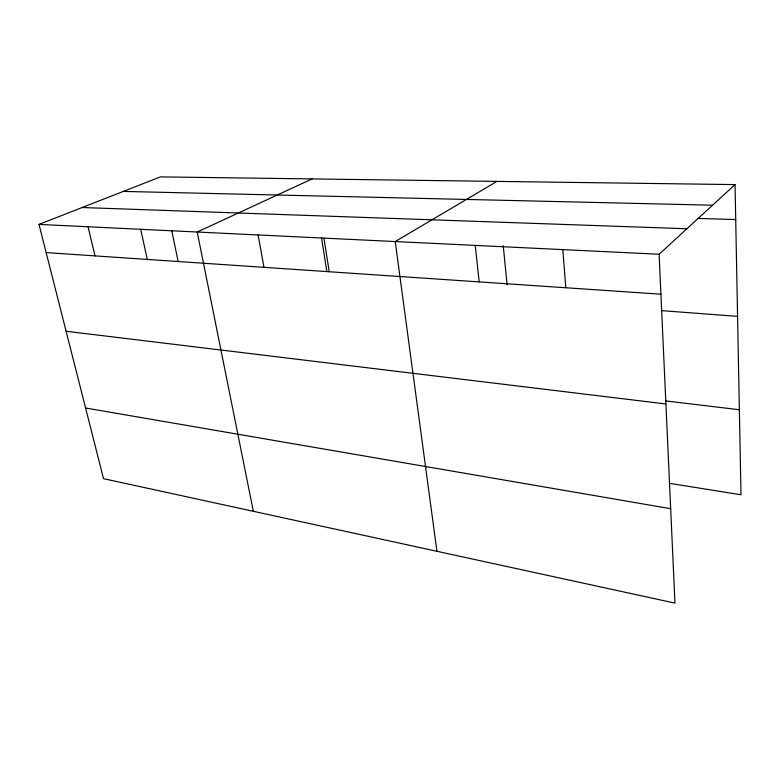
<?xml version="1.0" encoding="UTF-8"?>
<svg xmlns="http://www.w3.org/2000/svg" width="780" height="780" viewBox="0 0 780 780"><rect width="100%" height="100%" fill="white"/><g stroke="black" fill="none" stroke-linecap="round" stroke-linejoin="round"><path stroke-width="1.17" d="M659.1 254.251L674.963 603.115L103.516 478.676L39 224.406L659.1 254.251L735.043 184.597L741 494.764L669.445 483.327M496.928 181.399L395.226 241.556L436.927 551.275M312.098 178.922L197.213 232.021L253.354 511.3M39 224.406L160.456 176.884L735.043 184.597M123.347 191.412L712.559 205.208M698.12 218.439L735.706 219.56M82.163 207.519L686.887 228.764M46.147 252.583L660.913 294.197M661.313 310.606L737.568 316.378M665.603 400.91L739.362 409.744M66.105 331.247L665.905 403.972M85.585 408.008L670.673 508.706M88.082 226.775L94.994 255.889M140.692 229.3L147.313 259.438M171.707 230.588L178.123 261.232M258.112 234.955L263.962 267.325M323.915 238.124L329.248 271.752M321.418 237.393L326.84 271.372M475.244 245.407L479.173 281.892M503.246 245.72L507.088 284.817M562.819 249.619L565.802 287.761"/></g></svg>
